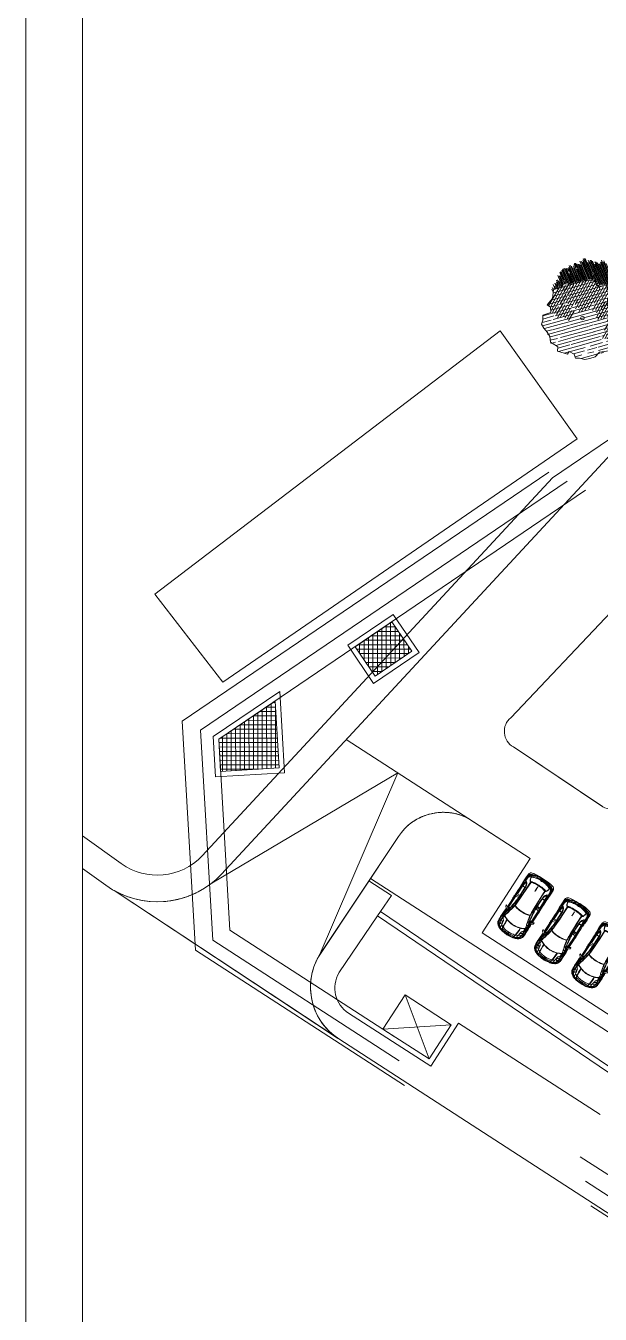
# Model space of a CAD drawing. Header units: metres. Extents: x -13933 to 152404, y -7861 to 21912.
# Drawn here: x 102431 to 105670, y -448 to 6814 of the extents above; entities that cross this region are included whole.
import ezdxf

# ---------------------------------------------------------------- set-up
doc = ezdxf.new("R2010")
doc.units = ezdxf.units.M
doc.header["$LTSCALE"] = 100
doc.header["$MEASUREMENT"] = 0
doc.linetypes.add('HIDDEN', pattern=[0.375, 0.25, -0.125])
doc.layers.get('0').update_dxf_attribs({"color": 9, "lineweight": 9})
for name, color, linetype, lineweight in [('06D', 9, 'Continuous', 9), ('08-ağaç', 8, 'Continuous', 9), ('31', 9, 'Continuous', 9), ('40', 9, 'Continuous', 9), ('40A', 9, 'Continuous', 9)]:
    doc.layers.add(name, color=color, linetype=linetype, lineweight=lineweight)
pattern_1 = [(318.325621, (-1869.83988, 2163.73995), (0.166224102, 0.186733896), []), (48.325621, (-1869.83988, 2163.73995), (-0.186733896, 0.166224102), [])]

# ---------------------------------------------------------------- blocks, each defined once
blk = doc.blocks.new('b-p-agac000')
at = {"color": 73, "lineweight": 13, "true_color": 0xa5cb34}
for p, q in [((93.6, -212.1, 0), (-58.6, 221.7, 0)), ((-80, 64, 0), (-117.7, 171.4, 0)), ((-78.1, 168, 0), (-88.1, 196.5, 0)), ((73.7, -210.1, 0), (-73.7, 210.1, 0)), ((-155.3, 59.5, 0), (-178.9, 126.9, 0)), ((-133.6, 52.4, 0), (-164.1, 139.3, 0)), ((-99.5, 10, 0), (-139.8, 124.8, 0)), ((-85.8, 25.7, 0), (-117.2, 115.2, 0)), ((-70.5, 94.4, 0), (-31.5, -16.8, 0)), ((-96.6, -107.7, 0), (-152.9, 52.9, 0)), ((-37.1, -222.6, 0), (-131.4, 46.2, 0)), ((-101.1, 10.6, 0), (-72.4, -71.2, 0)), ((-85.8, 25.7, 0), (-50.6, -74.6, 0)), ((41.1, -171.8, 0), (-41.8, 64.3, 0)), ((-113.3, -114.7, 0), (-146.9, -19, 0)), ((-42, -40.5, 0), (-33.9, -63.5, 0)), ((25.2, -181.3, 0), (-32, -18.1, 0))]:
    blk.add_line(p, q, dxfattribs=at)
at = {"color": 65, "lineweight": 13}
for p, q in [((-23.2, 175.5, 0), (-40.5, 224.7, 0)), ((1, 161.1, 0), (-20.3, 221.9, 0)), ((-145.7, 141.6, 0), (-154.6, 167, 0)), ((-123.3, 132.6, 0), (-137.2, 172.2, 0)), ((-72.3, 96.7, 0), (-105, 189.9, 0)), ((-44, 70.6, 0), (-76.4, 163.1, 0)), ((85.3, -133.7, 0), (-19.3, 164.3, 0)), ((104.3, -133.2, 0), (3.3, 154.6, 0)), ((75.2, 59.3, 0), (32.4, 181.2, 0)), ((86.4, 82, 0), (50, 185.7, 0)), ((107.4, 76.9, 0), (63.3, 202.6, 0)), ((120.5, 94.2, 0), (89.5, 182.5, 0)), ((134.4, 109.3, 0), (111.1, 175.6, 0)), ((177.8, 40.5, 0), (131.5, 172.3, 0)), ((188.2, 65.5, 0), (155.6, 158.4, 0)), ((162, -133.5, 0), (87.7, 78.3, 0)), ((188.7, -100, 0), (121.8, 90.6, 0)), ((173.9, -3.3, 0), (135.2, 106.9, 0)), ((107.8, -88.3, 0), (64.4, 35.2, 0)), ((107.6, 29.5, 0), (74.5, 45.4, 0)), ((144.5, -138.2, 0), (81.8, 40.3, 0)), ((198.5, -18.7, 0), (178.9, 37.1, 0)), ((208.6, 7.3, 0), (195.5, 44.5, 0)), ((197.8, -71.4, 0), (175.7, -8.3)), ((210.3, -52.3, 0), (200.2, -23.4, 0)), ((-183.5, -133.4, 0), (-188.6, -119, 0)), ((-154.6, -161.1, 0), (-175.3, -102.2, 0)), ((-127.2, -184.6, 0), (-156.8, -100.1, 0)), ((-54.6, -227.3, 0), (-85.3, -139.8, 0)), ((127.7, -145, 0), (109.5, -93.3, 0)), ((19.8, -220.6, 0), (-2.7, -156.4, 0)), ((109.3, -147.5, 0), (109.1, -147, 0))]:
    blk.add_line(p, q, dxfattribs=at)
at = {"color": 59, "lineweight": 13, "true_color": 0x476119}
for p, q in [((64.2, 36, 0), (-1.9, 224.2, 0)), ((76.6, 114.7, 0), (10.1, 146.7, 0)), ((56, 138.7, 0), (14.8, 158.5, 0)), ((138.9, 112.9, 0), (19.5, 170.3, 0)), ((148.3, 122.5, 0), (27.7, 180.4, 0)), ((153.8, 133.9, 0), (49.2, 184.2, 0)), ((159.3, 145.3, 0), (55.4, 195.2, 0)), ((36.7, 49.5, 0), (-19.4, 76.5, 0)), ((38.1, 62.9, 0), (-14, 87.9, 0)), ((67.4, 105.1, 0), (-7.9, 141.3, 0)), ((50.9, 70.8, 0), (-7.3, 98.8, 0)), ((66.9, 91.3, 0), (-5.4, 126, 0)), ((65.2, 78, 0), (-0.4, 109.5, 0)), ((172, 26.7, 0), (69.4, 76, 0)), ((129.1, 103.6, 0), (72.2, 130.9, 0)), ((208.8, 23.1, 0), (73.8, 87.9, 0)), ((77.7, 100.1, 0), (112.5, 83.4, 0)), ((115, 96.3, 0), (81.4, 112.4, 0)), ((179.5, -128.7, 0), (108.9, 72.7, 0)), ((200.4, 41.2, 0), (115.6, 81.9, 0)), ((186.6, 61.8, 0), (123.1, 92.4, 0)), ((186.6, 75.9, 0), (131.4, 102.4, 0)), ((185.5, 90.5, 0), (140, 112.4, 0)), ((176.3, 109, 0), (148.5, 122.4, 0)), ((183.4, 119.7, 0), (157.1, 132.3, 0)), ((205.4, -59.7, 0), (29.3, 24.9, 0)), ((198.4, -70.4, 0), (33.8, 8.7, 0)), ((219.4, -38.3, 0), (49.7, 43.2, 0)), ((212.4, -49, 0), (57.3, 25.5, 0)), ((192.7, 2.7, 0), (59.9, 66.5, 0)), ((211.8, -20.6, 0), (113.2, 26.8, 0)), ((209, 8.9, 0), (175.8, 24.9, 0)), ((210.5, -5.9, 0), (195, 1.6, 0)), ((185.9, -78.5, 0), (44.9, -10.7, 0)), ((128.5, -93.1, 0), (47.7, -54.2, 0)), ((174.1, -129, 0), (50.3, -69.6, 0)), ((172.4, -86, 0), (54.8, -29.5, 0)), ((186.5, -106.9, 0), (88, -59.6, 0)), ((9.4, -190.6, 0), (-107.4, -134.5, 0)), ((22.5, -182.8, 0), (-105.6, -121.3, 0)), ((1, -158.4, 0), (-59.1, -129.6, 0)), ((48.7, -167.3, 0), (-11.4, -138.4, 0)), ((45.5, -109.5, 0), (-2.1, -86.6, 0)), ((81.5, -140.8, 0), (2.6, -102.9, 0)), ((82.8, -155.5, 0), (7.3, -119.2, 0)), ((52.7, -98.8, 0), (10, -78.3, 0)), ((98.2, -177, 0), (19.6, -139.2, 0)), ((154.7, -133.8, 0), (36, -76.8, 0)), ((95.4, -133.4, 0), (48.3, -110.8, 0)), ((103.7, -123.4, 0), (60.2, -102.5, 0)), ((121.3, -145.9, 0), (113.1, -141.9, 0)), ((187.2, -121.3, 0), (131.1, -94.4, 0)), ((191.2, -76.6, 0), (172.3, -85.9, 0)), ((40, -219.3, 0), (-105.8, -149.3, 0)), ((16.4, -222.1, 0), (-102.6, -164.9, 0)), ((-39.4, -223.4, 0), (-84.3, -201.8, 0)), ((35.6, -175.1, 0), (10.9, -163.2, 0)), ((63.6, -216.6, 0), (13.5, -192.5, 0)), ((64.2, -202.8, 0), (27, -185, 0)), ((102.9, -207.4, 0), (43, -178.6, 0)), ((103.8, -193.7, 0), (51.1, -168.4, 0))]:
    blk.add_line(p, q, dxfattribs=at)
at = {"color": 252, "lineweight": 13, "true_color": 0x858585}
for p, q in [((151.2, 182.8, 0), (134.8, 174.6, 0)), ((160.5, 181.4, 0), (146.1, 174.2, 0)), ((157.1, 173.6, 0), (150.1, 170.1, 0)), ((177.5, 177.7, 0), (152.6, 165.3, 0)), ((169.9, 167.8, 0), (155.2, 160.5, 0)), ((186, 169.8, 0), (157.8, 155.7, 0)), ((183.6, 162.5, 0), (160.3, 150.9, 0)), ((204, 160.6, 0), (166.9, 142.1, 0)), ((191.3, 160.3, 0), (168, 148.7, 0)), ((205, 155, 0), (172.8, 138.9, 0)), ((200.2, 146.5, 0), (175.3, 134.1, 0)), ((231.1, 155.8, 0), (177.7, 129.2, 0)), ((227.9, 148.2, 0), (181.7, 125.1, 0)), ((247.2, 145.6, 0), (185.8, 115, 0)), ((228.6, 142.4, 0), (185.6, 121, 0)), ((266.2, 130.8, 0), (187.4, 91.6, 0)), ((199.3, 115.7, 0), (187.4, 109.8, 0)), ((274.7, 122.9, 0), (187.5, 79.5, 0)), ((270.5, 126.9, 0), (189.4, 86.5, 0)), ((254.6, 137.2, 0), (189.8, 104.9, 0)), ((246, 90.4, 0), (192.1, 63.6, 0)), ((261.7, 134.6, 0), (192.2, 100, 0)), ((274.6, 110.7, 0), (192.7, 69.9, 0)), ((270.9, 115, 0), (193, 76.1, 0)), ((280.8, 95.6, 0), (196.2, 53.5, 0)), ((274, 98.3, 0), (197, 59.9, 0)), ((291.5, 94.9, 0), (199.2, 48.9, 0)), ((290.6, 88.3, 0), (202.4, 44.4, 0)), ((252.2, 142.1, 0), (206.8, 119.5, 0)), ((288.8, 81.4, 0), (207.3, 40.8, 0)), ((273.5, 104.1, 0), (256.3, 95.5, 0)), ((280.2, 71, 0), (209.1, 35.6, 0)), ((301.2, 45.1, 0), (212.2, 0.7, 0)), ((306.9, 60, 0), (213, 13.2, 0)), ((301.6, 39.2, 0), (213.1, -4.9, 0)), ((290.2, 69.9, 0), (213.3, 31.6, 0)), ((273.5, 49.5, 0), (214.4, 20, 0)), ((303.8, 52.4, 0), (214.5, 7.9, 0)), ((298.7, 31.7, 0), (215.4, -9.9)), ((299.6, 68.6, 0), (215.6, 26.7, 0)), ((319.7, 30, 0), (219.1, -20.2, 0)), ((320.4, 36.4, 0), (219.4, -13.9, 0)), ((315, 21.6, 0), (219.7, -25.9, 0)), ((334, 18.9, 0), (220.6, -37.6, 0)), ((335.3, 13.5, 0), (221.9, -43, 0)), ((325.1, 20.6, 0), (222.5, -30.6, 0)), ((336.4, 8, 0), (225.9, -47.1, 0)), ((305.7, 65.5, 0), (281.9, 53.7, 0)), ((312.8, -70.6, 0), (173.8, -139.9, 0)), ((318.9, -61.5, 0), (175.8, -132.8, 0)), ((320.6, -18.1, 0), (191.6, -82.4, 0)), ((328.6, -20.2, 0), (195.2, -86.7, 0)), ((324.3, -34.5, 0), (195.7, -98.6, 0)), ((329.1, -26, 0), (195.8, -92.5, 0)), ((321.5, -48, 0), (196, -110.6, 0)), ((308.4, -48.5, 0), (197.2, -103.9, 0)), ((322.2, -53.8, 0), (198, -115.6, 0)), ((255.4, -44.5, 0), (200.4, -71.9, 0)), ((250, -41.2, 0), (210.1, -61, 0)), ((315, -8.8, 0), (253.3, -39.5, 0)), ((327.4, -8.7, 0), (260.3, -42.1, 0)), ((315.8, -111.6, 0), (58.5, -239.8, 0)), ((300.7, -125.2, 0), (66.2, -242.1, 0)), ((292.4, -135.4, 0), (74.3, -244.1, 0)), ((97.1, -135.6, 0), (83.7, -142.3, 0)), ((108.8, -135.9, 0), (85.2, -147.6, 0)), ((111.1, -140.8, 0), (88.6, -152, 0)), ((330, -98.5, 0), (102.1, -212, 0)), ((173.9, -139.8, 0), (107.5, -172.9, 0)), ((322.9, -95.9, 0), (107.9, -203.1, 0)), ((175.4, -145.2, 0), (113.9, -175.8, 0)), ((172.3, -134.5, 0), (153.9, -143.7, 0)), ((319.8, -79.2, 0), (178, -149.9, 0)), ((312.9, -76.6, 0), (178.2, -143.7, 0)), ((324.2, -83.1, 0), (182.9, -153.6, 0)), ((333.9, -84.3, 0), (184.5, -158.8, 0)), ((91.3, -217.4, 0), (51.1, -237.4, 0)), ((85.4, -214.3, 0), (76.3, -218.8, 0)), ((101, -151.9, 0), (86.5, -159.1, 0)), ((116.7, -150.1, 0), (87.6, -164.6, 0)), ((128.5, -150.3, 0), (95.6, -166.7, 0)), ((150, -145.6, 0), (101.4, -169.9, 0)), ((278.8, -148.3, 0), (103.2, -235.8, 0)), ((147.1, -165.3, 0), (107.1, -185.2, 0)), ((148.3, -170.8, 0), (107.8, -191, 0)), ((142.9, -179.5, 0), (108.8, -196.5, 0)), ((272.7, -157.4, 0), (110.3, -238.3, 0)), ((277.5, -167.1, 0), (112.4, -249.4, 0)), ((270.5, -164.5, 0), (118.7, -240.2, 0)), ((268.7, -177.6, 0), (124, -249.7, 0)), ((179.9, -161.1, 0), (147.4, -177.3, 0)), ((178.4, -155.8, 0), (149.8, -170, 0)), ((176.9, -150.5, 0), (152.2, -162.8, 0)), ((257.9, -189, 0), (155.7, -240, 0)), ((238.1, -211, 0), (171.6, -244.2, 0)), ((238.8, -204.6, 0), (174.8, -236.5, 0)), ((39.9, -224.8, 0), (-6.1, -247.7, 0)), ((31.6, -222.9, 0), (4.5, -236.4, 0)), ((20.6, -222.3, 0), (6.5, -229.3, 0)), ((63.3, -219.2, 0), (11.1, -245.2, 0)), ((72.6, -220.7, 0), (44.2, -234.8, 0)), ((101.1, -236.8, 0), (63.1, -255.7, 0)), ((104.4, -241.2, 0), (68, -259.4, 0))]:
    blk.add_line(p, q, dxfattribs=at)
at = {"color": 63, "lineweight": 13, "true_color": 0xb6d685}
for p, q in [((-163.6, -26, 0), (-204.3, 89.9, 0)), ((-147.3, -17.9, 0), (-196.5, 122.5, 0)), ((-207.3, -10.9, 0), (-220.2, 25.9, 0)), ((-183.4, -24.4, 0), (-204.5, 35.8, 0)), ((-190.5, -113.6, 0), (-227.2, -8.8, 0)), ((-184.4, -76.4, 0), (-195.4, -45, 0)), ((-159.5, -92.5, 0), (-177.3, -41.8, 0))]:
    blk.add_line(p, q, dxfattribs=at)
at = {"color": 63, "lineweight": 13}
for p, q in [((-79.8, 64, 0), (-47.1, -29.3, 0)), ((-129.5, -123.2, 0), (-153.8, -54.1, 0)), ((-20.6, -214.9, 0), (-72, -68.3, 0)), ((-44.5, -37.3, 0), (-46.4, -32, 0)), ((-3.5, -154.2, 0), (-33.6, -68.4, 0)), ((-115.7, -162.6, 0), (-122.3, -143.7, 0)), ((-96.7, -162.2, 0), (-103.3, -143.3, 0)), ((-89.6, -127.5, 0), (-93.7, -115.9, 0)), ((-17, -170.5, 0), (-50.6, -74.6, 0)), ((-107.8, -185, 0), (-114.2, -166.8, 0)), ((-88.8, -184.7, 0), (-95.2, -166.3, 0)), ((-77.6, -216.4, 0), (-88.2, -186.2, 0)), ((-0.7, -216.8, 0), (-14.3, -178.2, 0)), ((56.6, -216.1, 0), (43.3, -178.2, 0))]:
    blk.add_line(p, q, dxfattribs=at)
at = {"color": 250, "lineweight": 13}
for p, q in [((199.3, 42.9, 0), (199.3, 42.8, 0)), ((77.1, -212.3, 0), (75.7, -213.1, 0))]:
    blk.add_line(p, q, dxfattribs=at)
at = {"color": 63}
blk.add_line((36.9, -214.5, 0), (26.1, -183.8, 0), dxfattribs=at)
at = {"lineweight": 13, "elevation": 0, "flags": 128}
blk.add_lwpolyline([(-184.7, -109.1), (-211.5, -87), (-223.4, -57.8), (-231.6, -30.2), (-225.3, 1), (-227.8, 22.6), (-206.2, 32), (-192.8, 62.1), (-209.1, 69.7), (-195.6, 126.5), (-171.4, 127.1), (-160.6, 145.1), (-147.5, 170.5), (-116, 175.8), (-92.3, 192.6), (-71.3, 212.3), (-50.7, 227.4), (-26.5, 221.1), (0.7, 224.5), (19.9, 179.1), (49.1, 184.1), (60.7, 204.5), (97.9, 176.1), (148, 174.1), (170, 132.7), (185.6, 122.6), (186.6, 75.3), (193.3, 49.7), (213.4, 26.5), (208.6, 7.1), (217.9, -34.1), (218.5, -51.4), (186.5, -74.2), (192.4, -123), (141.5, -143.2), (108.7, -147.6), (120.1, -132.9), (80.9, -133.7), (83.4, -162.3), (102.6, -179.9), (104.3, -197), (96.7, -220.3), (80.1, -211.5), (60.3, -217.1), (39.3, -223), (2.2, -222.3), (-12.5, -210.9), (-33.8, -221.5), (-53.5, -228.3), (-67, -216.7), (-77.3, -217.2), (-89.6, -185.7), (-123.7, -189.2), (-144.6, -161.4), (-173.7, -160.6), (-184.7, -109.1)], close=True, dxfattribs=at)
at = {"color": 65, "lineweight": 13}
blk.add_circle((0, 0), 10.3, dxfattribs=at)
blk = doc.blocks.new('p-metro sınırı')
at = {"layer": '06D', "lineweight": 13}
h = blk.add_hatch(dxfattribs=at)
h.set_pattern_fill('ANSI37', color=251, scale=2, angle=273.32562, style=0)
h.set_pattern_definition(pattern_1)
h.paths.add_polyline_path([(-26.726, 7.264), (-29.075, 4.304), (-31.66, 6.356), (-30.536, 7.772)])
h = blk.add_hatch(dxfattribs=at)
h.set_pattern_fill('ANSI37', color=251, scale=2, angle=273.32562, style=0)
h.set_pattern_definition(pattern_1)
h.paths.add_polyline_path([(-21.325, 6.545), (-18.847, 6.215), (-19.111, 4.232), (-21.589, 4.562)])
at = {"layer": '06D'}
for points in [[(-26.163, 7.492), (-29.027, 3.883), (-32.082, 6.307), (-30.666, 8.092)], [(-21.583, 6.882), (-18.51, 6.472), (-18.853, 3.895), (-21.926, 4.304)], [(-21.325, 6.545), (-18.847, 6.215), (-19.111, 4.232), (-21.589, 4.562)]]:
    blk.add_lwpolyline(points, close=True, dxfattribs=at)
blk.add_lwpolyline([(-26.726, 7.264), (-29.075, 4.304), (-31.66, 6.356), (-30.536, 7.772), (-26.726, 7.264)], dxfattribs=at)
at = {"layer": '31', "linetype": 'HIDDEN'}
blk.add_lwpolyline([(-25.09, -48.687), (-38.335, -0.445), (-30.967, 8.838), (19.18, 2.158), (33.869, -10.394), (24.709, -21.113), (0, 0), (-22.178, -27.943), (-17.086, -46.49), (-25.09, -48.687)], dxfattribs=at)
blk.add_lwpolyline([(-24.39, -47.458), (-37.236, -0.669), (-30.536, 7.772), (18.755, 1.205), (32.459, -10.504), (24.599, -19.703), (-0.139, 1.434), (-23.277, -27.719), (-18.315, -45.79)], close=True, dxfattribs=at)
at = {"layer": '40', "linetype": 'HIDDEN'}
blk.add_lwpolyline([(-25.79, -49.916), (-39.433, -0.22), (-31.397, 9.904), (19.605, 3.11), (35.279, -10.283), (24.82, -22.523), (0.139, -1.434), (-21.079, -28.167), (-15.857, -47.189)], close=True, dxfattribs=at)
blk = doc.blocks.new('_MUUM_Parking Space - _MUUM_2500 W x 5000 L-4043923-Zemin Kat')
for p, q in [((-1211, -2570), (-1212, -2017)), ((-1156, -2772), (-1158, -1986)), ((-1133, -1877), (-1133, -1860)), ((-1117, -1862), (-1117, -1871)), ((355, -1862), (354, -1871)), ((371, -1877), (371, -1860)), ((394, -2772), (396, -1986)), ((448, -2570), (449, -2017)), ((-1196, -2760), (-1211, -2760)), ((-1145, -2750), (-969, -2807)), ((382, -2750), (207, -2807)), ((433, -2760), (449, -2760)), ((-1131, -2935), (-967, -2940)), ((-1116, -3449), (-965, -3456)), ((-1110, -3478), (-966, -3470)), ((354, -3449), (203, -3456)), ((347, -3478), (203, -3470)), ((368, -2935), (205, -2940)), ((-1194, -3643), (-1209, -3642)), ((-1000, -4155), (-1042, -4185)), ((237, -4155), (279, -4185)), ((432, -3643), (447, -3642))]:
    blk.add_line(p, q)
at = {"flags": 128}
for points in [[(-1209, -1924), (-1210, -1887), (-1215, -1871), (-1218, -1842), (-1222, -1825), (-1227, -1702), (-1229, -1569), (-1231, -1340), (-1229, -1289), (-1228, -1185), (-1220, -1099), (-1208, -1034), (-1186, -979), (-1164, -944), (-1138, -913), (-1106, -880), (-1074, -851), (-1036, -825), (-991, -799), (-947, -777), (-893, -753), (-831, -734), (-776, -720), (-760, -720), (-757, -724), (-752, -717), (-708, -708), (-603, -693), (-515, -683), (-426, -678), (-381, -678), (-336, -678), (-247, -683), (-159, -693), (-54, -708), (-10, -717), (-5, -724), (-2, -720), (13, -720), (69, -734), (131, -753), (185, -777), (229, -799), (274, -825), (311, -851), (344, -880), (375, -913), (401, -944), (424, -979), (446, -1034), (458, -1099), (465, -1185), (467, -1289), (468, -1340), (467, -1569), (465, -1702), (460, -1825), (456, -1842), (452, -1871), (448, -1887), (447, -1924)], [(-757, -724), (-774, -754), (-787, -788), (-798, -837), (-806, -887), (-814, -939), (-820, -999), (-832, -1151), (-838, -1279), (-836, -1404)], [(-5, -724), (12, -754), (25, -788), (36, -837), (44, -887), (52, -939), (58, -999), (70, -1151), (76, -1279), (74, -1404)], [(-1103, -1105), (-1121, -1117), (-1140, -1142), (-1158, -1174), (-1180, -1216), (-1197, -1247), (-1212, -1270), (-1229, -1291)], [(-797, -765), (-836, -774), (-882, -790), (-940, -816), (-979, -838), (-1018, -863), (-1057, -897), (-1089, -928), (-1113, -959), (-1133, -989), (-1155, -1028), (-1174, -1076), (-1187, -1121), (-1196, -1162), (-1200, -1186), (-1199, -1254), (-1198, -1321), (-1198, -1461), (-1199, -1595), (-1204, -1777), (-1204, -1865), (-1210, -1896)], [(-1207, -1031), (-1207, -1057), (-1203, -1063), (-1206, -1138), (-1200, -1190)], [(-1167, -1399), (-1165, -1554), (-1168, -1580)], [(-1112, -1362), (-1121, -1477), (-1125, -1579), (-1128, -1683), (-1117, -1718), (-1104, -1762), (-1038, -1709), (-1057, -1646), (-1071, -1602), (-1074, -1573), (-1073, -1541), (-1066, -1519), (-1044, -1497), (-1003, -1475), (-949, -1450), (-865, -1413), (-772, -1382), (-675, -1356), (-606, -1342), (-532, -1333), (-451, -1325), (-402, -1323), (-381, -1323), (-360, -1323), (-311, -1325), (-230, -1333), (-156, -1342), (-87, -1356), (10, -1382), (103, -1413), (187, -1450), (240, -1475), (282, -1497), (304, -1519), (311, -1541), (312, -1573), (309, -1602), (295, -1646), (276, -1709), (342, -1762), (355, -1718), (366, -1683), (363, -1579), (359, -1477), (350, -1362)], [(-1044, -1497), (-1055, -1481), (-1061, -1464), (-1064, -1437), (-1065, -1342), (-1081, -1355), (-1092, -1361), (-1102, -1363), (-1112, -1362), (-1118, -1357), (-1120, -1271), (-1117, -1217), (-1112, -1172), (-1109, -1163), (-1101, -1156)], [(-1091, -1188), (-1096, -1197), (-1099, -1233), (-1103, -1285), (-1108, -1343), (-1108, -1363)], [(-928, -977), (-933, -986), (-943, -1019), (-954, -1048), (-969, -1085), (-986, -1117), (-1005, -1151), (-1024, -1176), (-1046, -1196), (-1063, -1204), (-1072, -1203), (-1084, -1196), (-1094, -1183), (-1100, -1161), (-1103, -1142), (-1103, -1113), (-1103, -1084), (-1100, -1058), (-1094, -1023), (-1082, -991), (-1068, -966), (-1048, -937), (-1024, -910), (-1004, -889), (-978, -869), (-952, -853), (-936, -847), (-929, -848), (-922, -853), (-919, -864), (-920, -895), (-922, -933), (-928, -977), (-889, -957), (-831, -934), (-787, -918), (-731, -901), (-661, -883), (-572, -867), (-508, -862), (-435, -860), (-381, -860), (-327, -860), (-254, -862), (-190, -867), (-101, -883), (-31, -901), (25, -918), (69, -934), (127, -957), (166, -977), (160, -933), (158, -895), (157, -864), (160, -853), (166, -848), (174, -847), (189, -853), (216, -869), (242, -889), (262, -910), (286, -937), (306, -966), (320, -991), (332, -1023), (338, -1058), (341, -1084), (341, -1113), (341, -1142), (338, -1161), (332, -1183), (322, -1196), (310, -1203), (301, -1204), (284, -1196), (262, -1176), (243, -1151), (224, -1117), (207, -1085), (192, -1048), (181, -1019), (170, -986), (166, -977)], [(-1065, -1342), (-1042, -1322), (-1024, -1304), (-1005, -1280), (-991, -1261), (-981, -1243), (-971, -1215), (-964, -1184), (-954, -1141), (-949, -1110), (-945, -1077), (-942, -1041), (-941, -1012)], [(-776, -758), (-804, -767), (-827, -780), (-857, -800), (-894, -826), (-922, -853)], [(-814, -1395), (-810, -1246), (-805, -1124), (-794, -998), (-782, -911), (-778, -873), (-772, -836), (-765, -811)], [(-335, -789), (-338, -783), (-342, -780), (-369, -780), (-374, -784), (-376, -793), (-381, -794), (-386, -793), (-388, -784), (-393, -780), (-420, -780), (-424, -783), (-427, -789)], [(-393, -780), (-392, -765), (-390, -761), (-387, -759), (-381, -755)], [(-369, -780), (-370, -765), (-372, -761), (-375, -759), (-381, -755)], [(52, -1395), (48, -1246), (43, -1124), (32, -998), (19, -911), (16, -873), (10, -836), (3, -811)], [(14, -758), (42, -767), (65, -780), (94, -800), (132, -826), (160, -853)], [(35, -765), (74, -774), (120, -790), (178, -816), (217, -838), (255, -863), (295, -897), (327, -928), (351, -959), (371, -989), (393, -1028), (412, -1076), (425, -1121), (434, -1162), (438, -1186), (437, -1254), (436, -1321), (435, -1461), (437, -1595), (442, -1777), (442, -1865), (448, -1896)], [(302, -1342), (280, -1322), (262, -1304), (243, -1280), (229, -1261), (219, -1243), (209, -1215), (202, -1184), (192, -1141), (186, -1110), (183, -1077), (180, -1041), (178, -1012)], [(282, -1497), (293, -1481), (299, -1464), (302, -1437), (302, -1342), (319, -1355), (329, -1361), (340, -1363), (350, -1362), (356, -1357), (358, -1271), (354, -1217), (350, -1172), (347, -1163), (339, -1156)], [(329, -1188), (334, -1197), (337, -1233), (341, -1285), (346, -1343), (346, -1363)], [(341, -1105), (359, -1117), (378, -1142), (396, -1174), (418, -1216), (435, -1247), (449, -1270), (467, -1291)], [(405, -1399), (403, -1554), (406, -1580)], [(445, -1031), (445, -1057), (441, -1063), (444, -1138), (438, -1190)], [(-1131, -2007), (-1136, -1968), (-1136, -1950), (-1124, -1940), (-1116, -1932), (-1110, -1920), (-1112, -1878), (-1117, -1871), (-1125, -1872), (-1241, -1947), (-1299, -1986), (-1311, -1998), (-1317, -2014), (-1319, -2057), (-1316, -2065), (-1311, -2074), (-1305, -2075), (-1299, -2074), (-1168, -1991), (-1150, -1981), (-1143, -1982), (-1134, -1986)], [(-1104, -1762), (-1088, -1826), (-1077, -1877), (-1068, -1879), (-1061, -1885), (-1045, -1942), (-1033, -2002), (-1020, -2088), (-1006, -2168), (-993, -2251), (-981, -2332), (-969, -2402), (-959, -2491), (-948, -2627), (-943, -2758), (-941, -2925), (-942, -3019), (-942, -3173), (-943, -3342), (-947, -3526), (-965, -3620), (-993, -3693), (-1030, -3745), (-1061, -3781), (-1084, -3794), (-1112, -3796), (-1161, -3787), (-1184, -3786), (-1196, -3774), (-1212, -3766), (-1213, -3688)], [(-1128, -1683), (-1135, -1686), (-1137, -1690), (-1141, -1703), (-1143, -1735), (-1145, -1853), (-1163, -1849), (-1175, -1850), (-1191, -1857), (-1204, -1865)], [(-1178, -1997), (-1178, -2482), (-1173, -2746), (-1172, -2816), (-1166, -3064), (-1161, -3195), (-1155, -3398), (-1148, -3715), (-1137, -3975), (-1134, -4048), (-1131, -4058), (-1129, -4061), (-1127, -4058), (-1122, -4055), (-1115, -4054), (-1108, -4057), (-1104, -4067), (-1097, -4091), (-1091, -4109), (-1083, -4129), (-1072, -4146), (-1060, -4164), (-1048, -4180), (-1032, -4193), (-1010, -4212), (-976, -4235), (-923, -4263), (-871, -4282), (-812, -4297), (-767, -4306), (-713, -4316), (-651, -4323), (-572, -4328), (-486, -4334), (-456, -4334)], [(-1171, -1666), (-1175, -1850), (-1176, -1905)], [(-1053, -2045), (-1061, -2041), (-1088, -2036), (-1128, -2029), (-1140, -2035), (-1145, -2750), (-1156, -2772), (-1153, -2894), (-1131, -2935), (-1116, -3449), (-1110, -3478), (-1094, -3711), (-1089, -3723), (-1076, -3727), (-1062, -3715), (-1043, -3693), (-1023, -3665), (-1007, -3633), (-991, -3602), (-979, -3570), (-971, -3538), (-966, -3499), (-965, -3456), (-967, -2960), (-967, -2870), (-970, -2750), (-973, -2652), (-976, -2579), (-982, -2507), (-988, -2450), (-1000, -2371), (-1012, -2286), (-1028, -2178), (-1047, -2071), (-1075, -1945), (-1094, -1857), (-1109, -1787), (-1130, -1720), (-1130, -1705), (-1123, -1699)], [(-1076, -3727), (-1057, -3717), (-1036, -3696), (-1017, -3668), (-1002, -3644), (-986, -3612), (-968, -3569), (-958, -3522), (-955, -3481), (-953, -3285), (-954, -3070), (-955, -2964), (-958, -2825), (-959, -2740), (-961, -2647), (-966, -2562), (-974, -2474), (-986, -2386), (-1002, -2266), (-1014, -2175), (-1027, -2093), (-1045, -2017), (-1064, -1931), (-1068, -1923), (-1077, -1877), (-1091, -1871), (-1117, -1862), (-1133, -1860), (-1145, -1853), (-1144, -1884)], [(-1058, -2020), (-1071, -2017), (-1131, -2007), (-1128, -2029)], [(-1068, -1923), (-1079, -1925), (-1111, -1921)], [(-1038, -1709), (-1028, -1750), (-1009, -1825), (-989, -1912), (-973, -1982), (-953, -2073), (-937, -2156), (-925, -2219), (-916, -2277), (-909, -2321), (-907, -2325), (-902, -2324), (-859, -2304), (-808, -2287), (-759, -2273), (-690, -2257), (-627, -2246), (-548, -2238), (-483, -2234), (-437, -2233), (-381, -2233), (-325, -2233), (-279, -2234), (-214, -2238), (-135, -2246), (-72, -2257), (-3, -2273), (45, -2287), (97, -2304), (140, -2324), (144, -2325), (147, -2321), (154, -2277), (163, -2219), (175, -2156), (191, -2073), (211, -1982), (227, -1912), (247, -1825), (266, -1750), (276, -1709)], [(416, -1997), (416, -2482), (411, -2746), (410, -2816), (404, -3064), (399, -3195), (393, -3398), (386, -3715), (375, -3975), (372, -4048), (369, -4058), (367, -4061), (365, -4058), (360, -4055), (353, -4054), (346, -4057), (342, -4067), (335, -4091), (329, -4109), (320, -4129), (310, -4146), (298, -4164), (286, -4180), (270, -4193), (248, -4212), (214, -4235), (161, -4263), (108, -4282), (50, -4297), (5, -4306), (-49, -4316), (-111, -4323), (-190, -4328), (-276, -4334), (-306, -4334)], [(342, -1762), (326, -1826), (315, -1877), (306, -1879), (299, -1885), (283, -1942), (271, -2002), (258, -2088), (244, -2168), (231, -2251), (219, -2332), (207, -2402), (197, -2491), (186, -2627), (181, -2758), (179, -2925), (180, -3019), (180, -3173), (181, -3342), (185, -3526), (202, -3620), (230, -3693), (268, -3745), (299, -3781), (322, -3794), (350, -3796), (399, -3787), (422, -3786), (434, -3774), (450, -3766), (451, -3688)], [(314, -3727), (295, -3717), (274, -3696), (255, -3668), (240, -3644), (224, -3612), (206, -3569), (196, -3522), (193, -3481), (191, -3285), (192, -3070), (193, -2964), (196, -2825), (197, -2740), (199, -2647), (204, -2562), (212, -2474), (223, -2386), (240, -2266), (252, -2175), (265, -2093), (282, -2017), (302, -1931), (306, -1923), (315, -1877), (329, -1871), (355, -1862), (371, -1860), (383, -1853), (382, -1884)], [(291, -2045), (299, -2041), (326, -2036), (366, -2029), (378, -2035), (382, -2750), (394, -2772), (391, -2894), (368, -2935), (354, -3449), (347, -3478), (332, -3711), (326, -3723), (314, -3727), (300, -3715), (281, -3693), (261, -3665), (244, -3633), (229, -3602), (217, -3570), (209, -3538), (204, -3499), (203, -3456), (205, -2960), (205, -2870), (208, -2750), (211, -2652), (214, -2579), (220, -2507), (226, -2450), (238, -2371), (250, -2286), (266, -2178), (285, -2071), (313, -1945), (332, -1857), (347, -1787), (368, -1720), (368, -1705), (361, -1699)], [(296, -2020), (309, -2017), (369, -2007), (366, -2029)], [(306, -1923), (317, -1925), (349, -1921)], [(369, -2007), (374, -1968), (374, -1950), (362, -1940), (353, -1932), (348, -1920), (350, -1878), (354, -1871), (363, -1872), (479, -1947), (537, -1986), (549, -1998), (555, -2014), (557, -2057), (553, -2065), (549, -2074), (543, -2075), (537, -2074), (406, -1991), (388, -1981), (381, -1982), (372, -1986)], [(366, -1683), (373, -1686), (375, -1690), (379, -1703), (381, -1735), (383, -1853), (401, -1849), (413, -1850), (428, -1857), (442, -1865)], [(409, -1666), (413, -1850), (414, -1905)], [(-1210, -2731), (-1214, -2730), (-1218, -2725), (-1222, -2718)], [(-1209, -2637), (-1214, -2641), (-1217, -2647), (-1220, -2654)], [(-1212, -3448), (-1213, -3263), (-1210, -3102), (-1210, -2813)], [(-1195, -2772), (-1201, -2769), (-1205, -2770), (-1211, -2773)], [(-941, -2881), (-957, -2881), (-967, -2880), (-1154, -2857), (-1171, -2859), (-1210, -2854)], [(-1182, -2652), (-1187, -2643), (-1193, -2638), (-1197, -2638)], [(-1182, -2713), (-1188, -2723), (-1196, -2729)], [(-1153, -2894), (-1137, -3437), (-1127, -3480), (-1114, -3702), (-1105, -3719), (-1089, -3723)], [(-866, -3930), (-866, -3571), (-869, -3322), (-873, -3054), (-879, -2839), (-886, -2619), (-889, -2513), (-907, -2325)], [(-889, -2318), (-872, -2477), (-868, -2547), (-858, -2772), (-853, -3048), (-846, -3411), (-843, -3937)], [(127, -2318), (110, -2477), (106, -2547), (96, -2772), (91, -3048), (84, -3411), (80, -3937)], [(104, -3930), (104, -3571), (107, -3322), (111, -3054), (117, -2839), (124, -2619), (127, -2513), (144, -2325)], [(179, -2881), (195, -2881), (205, -2880), (392, -2857), (409, -2859), (448, -2854)], [(391, -2894), (374, -3437), (365, -3480), (352, -3702), (343, -3719), (326, -3723)], [(420, -2652), (425, -2643), (430, -2638), (435, -2638)], [(420, -2713), (426, -2723), (434, -2729)], [(433, -2772), (439, -2769), (443, -2770), (449, -2773)], [(447, -2637), (452, -2641), (455, -2647), (458, -2654)], [(448, -2731), (452, -2730), (456, -2725), (460, -2718)], [(449, -3448), (451, -3263), (448, -3102), (448, -2813)], [(-1209, -3614), (-1213, -3612), (-1217, -3608), (-1221, -3600)], [(-1207, -3519), (-1213, -3524), (-1215, -3530), (-1218, -3537)], [(-1181, -3534), (-1186, -3526), (-1191, -3521), (-1196, -3520)], [(-1181, -3596), (-1187, -3606), (-1194, -3611)], [(419, -3534), (424, -3526), (429, -3521), (434, -3520)], [(419, -3596), (425, -3606), (432, -3611)], [(445, -3519), (451, -3524), (453, -3530), (456, -3537)], [(447, -3614), (451, -3612), (455, -3608), (459, -3600)], [(-1224, -3643), (-1228, -3878), (-1227, -4015), (-1223, -4112), (-1219, -4187), (-1209, -4233), (-1194, -4268), (-1170, -4304), (-1147, -4326), (-1108, -4350), (-1066, -4367), (-976, -4388), (-901, -4401), (-773, -4417), (-615, -4427), (-477, -4430), (-381, -4430), (-285, -4430), (-147, -4427), (10, -4417), (139, -4401), (214, -4388), (304, -4367), (345, -4350), (385, -4326), (408, -4304), (432, -4268), (447, -4233), (456, -4187), (461, -4112), (465, -4015), (466, -3878), (462, -3643)], [(-1161, -4129), (-1170, -4122), (-1180, -4107), (-1187, -4091), (-1190, -4080), (-1197, -4063), (-1203, -4049), (-1209, -4037), (-1215, -4027), (-1221, -4021), (-1227, -4015)], [(-1194, -3655), (-1199, -3652), (-1204, -3653), (-1210, -3656)], [(-1203, -4248), (-1198, -4241), (-1195, -4233), (-1192, -4223), (-1191, -4211), (-1192, -4074), (-1192, -4047), (-1191, -3997), (-1193, -3981), (-1194, -3971), (-1198, -3880), (-1199, -3773)], [(-1192, -4044), (-1186, -4063), (-1181, -4075), (-1175, -4082), (-1170, -4085), (-1165, -4085), (-1160, -4078), (-1156, -4069), (-1153, -4055), (-1150, -4021), (-1150, -4004), (-1153, -3980), (-1157, -3969), (-1163, -3960), (-1169, -3958), (-1175, -3959), (-1182, -3968), (-1187, -3979), (-1191, -3997)], [(-1028, -4208), (-1043, -4199), (-1070, -4178), (-1089, -4158), (-1106, -4132), (-1118, -4110), (-1125, -4086), (-1129, -4061), (-1159, -4106), (-1160, -4111), (-1160, -4122), (-1161, -4128), (-1162, -4132), (-1161, -4155), (-1156, -4177), (-1150, -4197), (-1141, -4213), (-1131, -4230), (-1118, -4243), (-1104, -4256), (-1091, -4265), (-1070, -4277), (-1043, -4289), (-1020, -4296), (-995, -4303), (-967, -4308), (-905, -4315), (-896, -4312), (-885, -4333), (-875, -4347), (-859, -4361), (-841, -4374), (-814, -4383), (-767, -4390), (-702, -4397), (-629, -4402), (-561, -4407), (-496, -4410), (-421, -4412), (-381, -4412), (-341, -4412), (-266, -4410), (-201, -4407), (-133, -4402), (-60, -4397), (5, -4390), (51, -4383), (78, -4374), (97, -4361), (113, -4347), (123, -4333), (134, -4312), (143, -4315), (205, -4308), (233, -4303), (258, -4296), (281, -4289), (308, -4277), (329, -4265), (342, -4256), (356, -4243), (369, -4230), (379, -4213), (388, -4197), (394, -4177), (399, -4155), (400, -4132), (398, -4128), (398, -4122), (398, -4111), (397, -4106), (367, -4061), (363, -4086), (355, -4110), (344, -4132), (327, -4158), (308, -4178), (281, -4199), (266, -4208)], [(-1048, -4180), (-1014, -4215), (-997, -4227), (-984, -4236), (-971, -4245), (-959, -4253), (-945, -4262), (-924, -4273), (-909, -4282), (-903, -4287), (-898, -4294), (-896, -4302), (-896, -4312), (-890, -4320), (-880, -4332), (-868, -4344), (-852, -4354), (-835, -4359), (-815, -4365), (-765, -4372), (-702, -4380), (-620, -4386), (-532, -4390), (-447, -4393), (-381, -4393), (-315, -4393), (-230, -4390), (-142, -4386), (-60, -4380), (3, -4372), (53, -4365), (73, -4359), (90, -4354), (106, -4344), (118, -4332), (128, -4320), (134, -4312), (134, -4302), (136, -4294), (141, -4287), (147, -4282), (162, -4273), (183, -4262), (197, -4253), (209, -4245), (222, -4236), (235, -4227), (252, -4215), (286, -4180)], [(-866, -3895), (-849, -3896), (-846, -3901), (-837, -3901), (-791, -3915), (-725, -3931), (-653, -3942), (-587, -3951), (-513, -3955), (-442, -3956), (-381, -3956), (-320, -3956), (-249, -3955), (-175, -3951), (-109, -3942), (-38, -3931), (29, -3915), (75, -3901), (84, -3901), (87, -3896), (104, -3895)], [(-424, -4319), (-417, -4324), (-413, -4325), (-394, -4326), (-392, -4319), (-388, -4318), (-388, -4314), (-386, -4312), (-383, -4312)], [(-394, -4326), (-394, -4338), (-392, -4343), (-390, -4351), (-388, -4354), (-387, -4357), (-383, -4359), (-379, -4357), (-378, -4354), (-376, -4351), (-374, -4343), (-372, -4338), (-372, -4326)], [(-342, -4319), (-349, -4324), (-353, -4325), (-372, -4326), (-374, -4319), (-378, -4318), (-378, -4314), (-380, -4312), (-383, -4312)], [(430, -4044), (424, -4063), (419, -4075), (413, -4082), (408, -4085), (403, -4085), (397, -4078), (394, -4069), (391, -4055), (388, -4021), (388, -4004), (391, -3980), (395, -3969), (401, -3960), (407, -3958), (413, -3959), (420, -3968), (425, -3979), (429, -3997)], [(399, -4129), (408, -4122), (418, -4107), (425, -4091), (428, -4080), (434, -4063), (441, -4049), (447, -4037), (453, -4027), (459, -4021), (465, -4015)], [(440, -4248), (436, -4241), (433, -4233), (430, -4223), (429, -4211), (430, -4074), (430, -4047), (429, -3997), (431, -3981), (432, -3971), (436, -3880), (437, -3773)], [(432, -3655), (437, -3652), (442, -3653), (448, -3656)]]:
    blk.add_lwpolyline(points, dxfattribs=at)
for points in [[(-381, -739), (-400, -739), (-418, -741), (-436, -745), (-458, -753), (-472, -763), (-489, -781), (-501, -782), (-530, -784), (-561, -787), (-610, -794), (-648, -800), (-695, -808), (-741, -817), (-754, -819), (-762, -817), (-765, -811), (-764, -805), (-755, -780), (-743, -758), (-737, -752), (-724, -747), (-690, -740), (-645, -733), (-602, -727), (-534, -719), (-488, -715), (-475, -710), (-458, -703), (-433, -697), (-408, -694), (-381, -694), (-354, -694), (-329, -697), (-304, -703), (-287, -710), (-274, -715), (-228, -719), (-160, -727), (-117, -733), (-72, -740), (-39, -747), (-25, -752), (-19, -758), (-7, -780), (2, -805), (3, -811), (0, -817), (-8, -819), (-21, -817), (-67, -808), (-114, -800), (-152, -794), (-201, -787), (-232, -784), (-261, -782), (-273, -781), (-290, -763), (-305, -753), (-326, -745), (-345, -741), (-362, -739)], [(-381, -2215), (-456, -2215), (-555, -2221), (-635, -2229), (-687, -2239), (-748, -2252), (-802, -2267), (-844, -2283), (-889, -2302), (-895, -2301), (-905, -2235), (-926, -2125), (-947, -2023), (-973, -1908), (-993, -1819), (-1019, -1719), (-1037, -1657), (-1056, -1597), (-1059, -1584), (-1057, -1549), (-1050, -1527), (-1038, -1513), (-1006, -1495), (-949, -1467), (-872, -1434), (-803, -1409), (-749, -1391), (-686, -1375), (-607, -1358), (-534, -1347), (-469, -1341), (-418, -1338), (-381, -1338), (-344, -1338), (-294, -1341), (-228, -1347), (-155, -1358), (-76, -1375), (-14, -1391), (41, -1409), (110, -1434), (187, -1467), (244, -1495), (276, -1513), (288, -1527), (295, -1549), (297, -1584), (294, -1597), (275, -1657), (257, -1719), (231, -1819), (210, -1908), (185, -2023), (164, -2125), (143, -2235), (133, -2301), (127, -2302), (82, -2283), (40, -2267), (-14, -2252), (-75, -2239), (-128, -2229), (-207, -2221), (-306, -2215)], [(-1185, -2614), (-1182, -2659), (-1182, -2730), (-1184, -2755), (-1187, -2789), (-1191, -2804), (-1197, -2811), (-1204, -2812), (-1211, -2807), (-1218, -2786), (-1222, -2751), (-1222, -2715), (-1221, -2667), (-1218, -2629), (-1216, -2602), (-1211, -2579), (-1205, -2570), (-1198, -2568), (-1191, -2573)], [(-1200, -2600), (-1195, -2777), (-1198, -2785), (-1206, -2786), (-1211, -2779), (-1207, -2601)], [(422, -2614), (420, -2659), (420, -2730), (422, -2755), (425, -2789), (429, -2804), (435, -2811), (442, -2812), (449, -2807), (456, -2786), (460, -2751), (460, -2715), (458, -2667), (456, -2629), (454, -2602), (449, -2579), (443, -2570), (436, -2568), (429, -2573)], [(438, -2600), (433, -2777), (436, -2785), (444, -2786), (449, -2779), (445, -2601)], [(-1183, -3497), (-1181, -3541), (-1181, -3612), (-1182, -3638), (-1186, -3671), (-1190, -3686), (-1196, -3694), (-1202, -3695), (-1209, -3689), (-1217, -3669), (-1221, -3634), (-1221, -3598), (-1219, -3550), (-1217, -3512), (-1214, -3485), (-1210, -3462), (-1204, -3453), (-1197, -3451), (-1189, -3455)], [(-1199, -3483), (-1194, -3660), (-1197, -3668), (-1204, -3669), (-1210, -3661), (-1206, -3483)], [(-381, -3890), (-384, -3708), (-389, -3700), (-389, -3612), (-387, -3609), (-381, -3608), (-375, -3609), (-374, -3612), (-374, -3700), (-378, -3708)], [(421, -3497), (418, -3541), (419, -3612), (420, -3638), (424, -3671), (428, -3686), (434, -3694), (440, -3695), (447, -3689), (455, -3669), (459, -3634), (459, -3598), (457, -3550), (455, -3512), (452, -3485), (448, -3462), (442, -3453), (435, -3451), (427, -3455)], [(437, -3483), (432, -3660), (435, -3668), (442, -3669), (448, -3661), (444, -3483)], [(-1123, -4121), (-1112, -4143), (-1098, -4162), (-1081, -4183), (-1061, -4203), (-1037, -4222), (-1015, -4237), (-998, -4250), (-985, -4265), (-974, -4281), (-974, -4287), (-977, -4291), (-984, -4291), (-1011, -4285), (-1037, -4278), (-1062, -4268), (-1086, -4253), (-1102, -4239), (-1116, -4224), (-1126, -4210), (-1136, -4187), (-1144, -4167), (-1150, -4145), (-1154, -4130), (-1151, -4119), (-1143, -4115), (-1133, -4112)], [(-381, -4270), (-398, -4270), (-414, -4276), (-426, -4283), (-438, -4289), (-454, -4293), (-477, -4293), (-505, -4290), (-571, -4284), (-651, -4273), (-715, -4261), (-773, -4249), (-827, -4236), (-893, -4212), (-942, -4190), (-978, -4171), (-990, -4153), (-994, -4136), (-993, -4115), (-987, -4091), (-975, -4049), (-958, -4001), (-940, -3957), (-926, -3931), (-915, -3920), (-906, -3917), (-891, -3921), (-872, -3928), (-843, -3937), (-791, -3950), (-728, -3960), (-675, -3968), (-601, -3976), (-532, -3980), (-468, -3984), (-419, -3985), (-381, -3985), (-343, -3985), (-294, -3984), (-230, -3980), (-161, -3976), (-87, -3968), (-34, -3960), (29, -3950), (80, -3937), (110, -3928), (129, -3921), (144, -3917), (152, -3920), (164, -3931), (178, -3957), (196, -4001), (213, -4049), (225, -4091), (231, -4115), (232, -4136), (228, -4153), (216, -4171), (180, -4190), (131, -4212), (65, -4236), (11, -4249), (-47, -4261), (-111, -4273), (-191, -4284), (-257, -4290), (-285, -4293), (-308, -4293), (-324, -4289), (-336, -4283), (-348, -4276), (-364, -4270)], [(-381, -3995), (-427, -3995), (-500, -3992), (-585, -3988), (-642, -3983), (-696, -3977), (-754, -3967), (-812, -3956), (-865, -3942), (-888, -3934), (-898, -3934), (-905, -3936), (-914, -3944), (-923, -3957), (-937, -3986), (-955, -4032), (-971, -4076), (-981, -4106), (-983, -4122), (-983, -4139), (-980, -4150), (-973, -4160), (-959, -4170), (-917, -4189), (-866, -4209), (-814, -4226), (-745, -4243), (-685, -4254), (-571, -4272), (-506, -4280), (-484, -4281), (-465, -4281), (-452, -4280), (-442, -4277), (-428, -4272), (-415, -4265), (-405, -4260), (-396, -4258), (-381, -4258), (-367, -4258), (-357, -4260), (-347, -4265), (-334, -4272), (-321, -4277), (-310, -4280), (-298, -4281), (-278, -4281), (-256, -4280), (-191, -4272), (-77, -4254), (-18, -4243), (52, -4226), (104, -4209), (155, -4189), (197, -4170), (211, -4160), (218, -4150), (221, -4139), (221, -4122), (219, -4106), (209, -4076), (193, -4032), (175, -3986), (160, -3957), (152, -3944), (143, -3936), (136, -3934), (126, -3934), (103, -3942), (50, -3956), (-8, -3967), (-66, -3977), (-120, -3983), (-178, -3988), (-262, -3992), (-336, -3995)], [(361, -4121), (349, -4143), (336, -4162), (318, -4183), (299, -4203), (275, -4222), (252, -4237), (236, -4250), (222, -4265), (212, -4281), (212, -4287), (215, -4291), (222, -4291), (249, -4285), (275, -4278), (300, -4268), (324, -4253), (340, -4239), (354, -4224), (364, -4210), (374, -4187), (382, -4167), (388, -4145), (391, -4130), (389, -4119), (381, -4115), (371, -4112)]]:
    blk.add_lwpolyline(points, close=True, dxfattribs=at)
for centre, major_axis, ratio in [((-1033, -1036), (17.7, 8.3), 0.647041), ((-381, -774), (82.3, 0), 0.318709), ((-382, -775), (67.5, 0), 0.29132), ((271, -1036), (-17.7, 8.3), 0.647041), ((-1169, -1623), (1.8, 43), 0.299216), ((-1169, -1624), (1.7, 38.7), 0.250897), ((407, -1623), (-1.8, 43), 0.299216), ((407, -1624), (-1.7, 38.7), 0.250897), ((-380, -4335), (74.8, 0), 0.386682), ((-379, -4335), (62.5, 0), 0.375095)]:
    blk.add_ellipse(centre, major_axis=major_axis, ratio=ratio)

msp = doc.modelspace()

# ---------------------------------------------------------------- linework, layer by layer
for p, q in [((109128.8, 6797.9), (105400.8, 4266.4)), ((103535, 2032.4), (105952.5, 4641.1)), ((105400.8, 4266.4), (103425.6, 2135)), ((105165.4, 2913.8), (105730.8, 3510.2)), ((104237.8, 2790.8), (105274.4, 2120.8)), ((105681.4, 2413.2), (105180.6, 2749.1)), ((104528.1, 2603.2), (103480.4, 1981.6)), ((104084.1, 1572.3), (104528.1, 2603.2)), ((104603.4, 2320.5), (104611.9, 2326.6)), ((104612, 2326.7), (104619.3, 2331.6)), ((104619.3, 2331.6), (104628.1, 2337)), ((104635.9, 2341.6), (104644.9, 2346.5)), ((104653, 2350.5), (104662.3, 2354.8)), ((104670.7, 2358.3), (104680.2, 2362)), ((104688.8, 2365), (104698.5, 2368)), ((104707.3, 2370.5), (104717.1, 2372.9)), ((104726.2, 2374.9), (104736, 2376.7)), ((104745.2, 2378), (104755.1, 2379.2)), ((104764.4, 2379.9), (104774.4, 2380.5)), ((104783.7, 2380.7), (104793.6, 2380.5)), ((104803, 2380.1), (104812.9, 2379.4)), ((104822.2, 2378.4), (104832, 2377.1)), ((104841.2, 2375.5), (104850.9, 2373.5)), ((104860.1, 2371.4), (104869.6, 2368.8)), ((105274.3, 2120.7), (104922.8, 2347.9)), ((104531.3, 2244.6), (104542.5, 2260.3)), ((104542.5, 2260.3), (104554.6, 2275.2)), ((104554.7, 2275.3), (104567.7, 2289.4)), ((104567.8, 2289.5), (104581.5, 2302.6)), ((104581.7, 2302.8), (104588.1, 2308.4)), ((102968.7, 2091.6), (102750.6, 2247.4)), ((104099.3, 1595.7), (104531.3, 2244.6)), ((105274.3, 2120.7), (105003, 1701)), ((105003, 1700.9), (105274.3, 2120.7)), ((102750.6, 2063.1), (102881.4, 1969.6)), ((104364.6, 1994.2), (104492.2, 1911.8)), ((106704.2, 502.6), (104374.1, 2008.4)), ((102929.3, 1939.4), (104189, 1108.1)), ((104492.2, 1911.8), (104430.9, 1821.4)), ((104430.9, 1821.4), (104414, 1796.5)), ((104430.9, 1821.4), (106604.3, 348.1)), ((104414, 1796.5), (104196, 1475.1)), ((106612.9, 306.1), (104414, 1796.5)), ((105003, 1701), (106052.9, 1022.5)), ((105003, 1700.9), (106052.8, 1022.4)), ((104444.4, 1158.9), (104569.2, 1352.1)), ((104569.2, 1352.1), (104829.6, 1183.8)), ((104569.2, 1352.1), (104704.7, 990.7)), ((104250, 1248.8), (104713.6, 949.2)), ((104444.4, 1158.9), (104829.6, 1183.8)), ((104713.6, 949.2), (104871, 1192.8)), ((104871, 1192.8), (105669.6, 676.7)), ((104194.9, 1104), (108956.8, -1975.9)), ((104704.7, 990.7), (104444.4, 1158.9))]:
    msp.add_line(p, q)
at = {"flags": 128}
for points in [[(104628.1, 2337), (104628.2, 2337.1), (104635.9, 2341.6)], [(104644.9, 2346.5), (104645.1, 2346.5), (104653, 2350.5)], [(104662.3, 2354.8), (104662.5, 2354.9), (104670.7, 2358.3)], [(104680.2, 2362), (104680.4, 2362.1), (104688.8, 2365)], [(104698.5, 2368), (104698.7, 2368.1), (104707.3, 2370.5)], [(104717.1, 2372.9), (104717.4, 2373), (104726.2, 2374.9)], [(104736, 2376.7), (104736.3, 2376.7), (104745.2, 2378)], [(104755.1, 2379.2), (104755.5, 2379.2), (104764.4, 2379.9)], [(104774.4, 2380.5), (104774.7, 2380.5), (104783.7, 2380.7)], [(104793.6, 2380.5), (104794, 2380.5), (104803, 2380.1)], [(104812.9, 2379.4), (104813.3, 2379.4), (104822.2, 2378.4)], [(104832, 2377.1), (104832.4, 2377), (104841.2, 2375.5)], [(104850.9, 2373.5), (104851.4, 2373.4), (104860.1, 2371.4)], [(104869.6, 2368.8), (104870.1, 2368.6), (104878.6, 2366)], [(103349.9, 1909.1), (103348.1, 1908.4), (103338.9, 1905)], [(103373, 1918.5), (103371.4, 1917.8), (103362.2, 1913.9)], [(104065.5, 1535.8), (104068.4, 1542.2), (104069.1, 1543.6)], [(104074.4, 1554.5), (104077.7, 1560.7), (104078.1, 1561.5)], [(104084.8, 1573.2), (104088, 1578.5), (104088.2, 1578.9)], [(104036.1, 1398.3), (104036.1, 1402.7), (104036.3, 1407.6)], [(104036.5, 1378.2), (104036.3, 1382.1), (104036.2, 1387.5)], [(104036.8, 1418.4), (104037.1, 1423.3), (104037.5, 1427.7)], [(104038.7, 1438.5), (104039.4, 1443.8), (104040, 1447.7)], [(104063.8, 1259.6), (104062.8, 1262.1), (104060, 1268.9)], [(104072.4, 1241), (104071.3, 1243.3), (104068.1, 1250)], [(104082.1, 1223), (104080.9, 1225.1), (104077.2, 1231.7)], [(104092.8, 1205.5), (104091.5, 1207.4), (104087.4, 1213.9)], [(104104.5, 1188.7), (104103.2, 1190.5), (104098.7, 1196.8)]]:
    msp.add_lwpolyline(points, dxfattribs=at)
msp.add_lwpolyline([(104829.6, 1183.8), (104704.7, 990.7)])
for centre, radius, start, end in [((105228.6, 2836.6), 99.8, 129.30795, 241.24514), ((104785.3, 2075.6), 305.1, 63.20315, 146.34867), ((104785.3, 2075.6), 305.1, 122.96095, 124.63144), ((104785.3, 2075.6), 305.1, 119.32286, 121.0119), ((104785.3, 2075.6), 305.1, 115.68914, 117.39236), ((104785.3, 2075.6), 305.1, 112.0584, 113.77282), ((104785.3, 2075.6), 305.1, 108.4298, 110.15329), ((104785.3, 2075.6), 305.1, 104.80278, 106.53375), ((104785.3, 2075.6), 305.1, 101.17696, 102.91421), ((104785.3, 2075.6), 305.1, 97.55207, 99.29467), ((104785.3, 2075.6), 305.1, 93.92791, 95.67513), ((104785.3, 2075.6), 305.1, 90.30436, 92.05559), ((104785.3, 2075.6), 305.1, 86.68129, 88.43605), ((104785.3, 2075.6), 305.1, 83.05863, 84.81652), ((104785.3, 2075.6), 305.1, 79.43631, 81.19698), ((104785.3, 2075.6), 305.1, 75.81427, 77.57744), ((104785.3, 2075.6), 305.1, 72.19248, 73.9579), ((104785.3, 2075.6), 305.1, 130.26188, 131.87052), ((103172.1, 2376.4), 350, 234.45095, 316.39915), ((103172.1, 2376.4), 500, 234.45095, 316.52631), ((104383.5, 1395.8), 347.4, 144.87361, 190.06823), ((104341.4, 1390.2), 168.3, 149.71305, 193.41972), ((104383.5, 1395.8), 347.4, 190.06823, 237.12647), ((104341.4, 1390.2), 168.3, 193.41972, 237.12639)]:
    msp.add_arc(centre, radius, start, end)
at = {"layer": '06D'}
for p, q in [((103535, 2032.4), (105952.5, 4641.1)), ((105274.3, 2120.7), (104922.8, 2347.9)), ((104531.3, 2244.6), (104084.1, 1572.3)), ((105003, 1701), (105274.3, 2120.7)), ((104194.9, 1104), (102929.3, 1939.4)), ((106052.8, 1022.4), (105003, 1701))]:
    msp.add_line(p, q, dxfattribs=at)
msp.add_lwpolyline([(103159.2, 3610.5), (103541.5, 3113.5), (105539.6, 4485.1), (105105.3, 5093.6)], close=True, dxfattribs=at)
msp.add_lwpolyline([(105165.4, 2913.8), (105730.8, 3510.2, -0.567429), (105845.5, 3434), (105845.5, 2500.2, -0.5373), (105683.7, 2412), (105180.6, 2749.1, -0.531358), (105165.4, 2913.8)], format="xyb", close=True, dxfattribs=at)
for centre, radius, start, end in [((104785.3, 2075.4), 305.2, 63.22369, 146.32813), ((103172.1, 2376.4), 500, 240.93618, 316.52631), ((104383.7, 1395.9), 347.6, 149.49831, 237.11193)]:
    msp.add_arc(centre, radius, start, end, dxfattribs=at)
at = {"layer": '40A'}
for points in [[(102430.6, 12601.4), (102430.6, -4218.6), (130410.6, -4218.6), (130410.6, 12601.4)], [(128250.9, -3898.6), (128250.9, 12281.4), (102750.6, 12281.4), (102750.6, -3898.6)]]:
    msp.add_lwpolyline(points, close=True, dxfattribs=at)

# ---------------------------------------------------------------- block references
for name, p, xscale, yscale, zscale, rotation in [('p-metro sınırı', (106313.7, 4246.7), 100, 100, 100, 41.77461727824222), ('_MUUM_Parking Space - _MUUM_2500 W x 5000 L-4043923-Zemin Kat', (105074.3, 1654.8), 0.1, 0.1, 0.1, 147.12639090302), ('_MUUM_Parking Space - _MUUM_2500 W x 5000 L-4043923-Zemin Kat', (105281.3, 1514.5), 0.1, 0.1, 0.1, 147.12639090302), ('_MUUM_Parking Space - _MUUM_2500 W x 5000 L-4043923-Zemin Kat', (105491.2, 1378.8), 0.1, 0.1, 0.1, 147.12639090302)]:
    msp.add_blockref(name, p, dxfattribs=dict(xscale=xscale, yscale=yscale, zscale=zscale, rotation=rotation))
at = {"layer": '08-ağaç', "rotation": 85.99999999621011}
msp.add_blockref('b-p-agac000', (105569.2, 5165.6, 0), dxfattribs=at)

doc.saveas('drawing.dxf')
